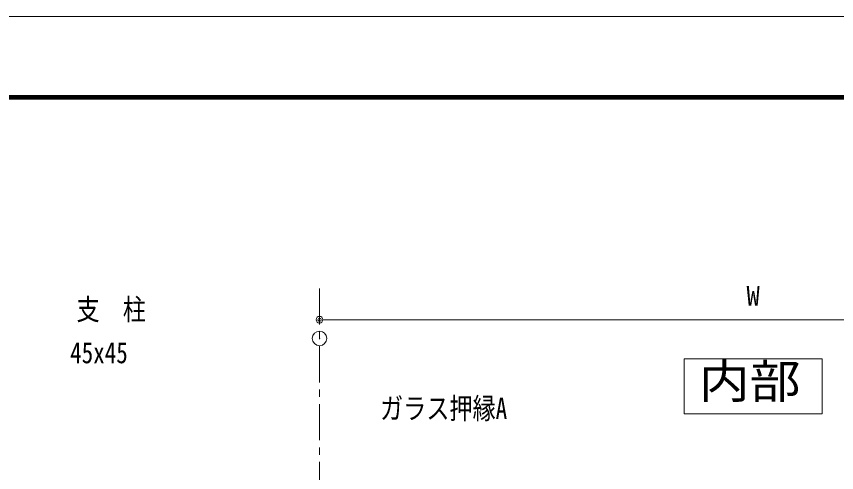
# Model space of a CAD drawing. Units: millimetres, scale not verified. Extents: x -3659 to 3659, y -1188 to 1188.
# Drawn here: x 1648 to 2215, y 873 to 1188 of the extents above; entities that cross this region are included whole.
import ezdxf
from ezdxf.enums import TextEntityAlignment as Align

# ---------------------------------------------------------------- set-up
doc = ezdxf.new("R2010")
doc.units = ezdxf.units.MM
doc.header["$LTSCALE"] = 20
doc.header["$PDMODE"] = 32
doc.header["$PDSIZE"] = 10
doc.linetypes.add('USER1', pattern=[2, 1.25, -0.25, 0.25, -0.25])
for name, color, linetype, lineweight in [('0-0_0', 7, 'Continuous', 18), ('0-1_DEFPOINTS', 7, 'Continuous', 18), ('0-4_WAKU', 7, 'Continuous', 18), ('0-8_3中心線', 2, 'USER1', 18), ('0-A_1手摺寸法', 7, 'Continuous', 18), ('0-C_P4-12', 7, 'Continuous', 18)]:
    doc.layers.add(name, color=color, linetype=linetype, lineweight=lineweight)
doc.styles.add('ＭＳ ゴシック', font='')
doc.styles.get('ＭＳ ゴシック').set_extended_font_data('MS Gothic')

# ---------------------------------------------------------------- blocks, each defined once
blk = doc.blocks.new('_ORIGIN2')
at = {"layer": '0-0_0'}
blk.add_line((-0.5, 0), (-1, 0), dxfattribs=at)
for radius in [0.5, 0.25]:
    blk.add_circle((0, 0), radius, dxfattribs=at)
blk = doc.blocks.new('D79')
at = {"layer": '0-1_DEFPOINTS'}
blk.add_point((3976.11, 1389.26), dxfattribs=at)
at = {"layer": '0-A_1手摺寸法'}
for p, q in [((3976.11, 1400.76), (3976.11, 1402.23)), ((3980.71, 1402.23), (4571.51, 1402.23))]:
    blk.add_line(p, q, dxfattribs=at)
at = {"layer": '0-A_1手摺寸法', "xscale": 4.6, "yscale": 4.6, "rotation": 180}
blk.add_blockref('_ORIGIN2', (3976.11, 1402.23), dxfattribs=at)
at = {"layer": '0-A_1手摺寸法', "style": 'ＭＳ ゴシック'}
blk.add_text('W', height=13.49, dxfattribs=at).set_placement((4271.51, 1407.98), align=Align.BOTTOM_LEFT)

msp = doc.modelspace()

# ---------------------------------------------------------------- linework, layer by layer
at = {"layer": '0-1_DEFPOINTS', "color": 5}
msp.add_line((3658.91, 1188), (294.91, 1188), dxfattribs=at)
at = {"layer": '0-4_WAKU'}
for p, q in [((3576.11, 1133.2), (373.71, 1133.2)), ((3575.51, 1132.6), (374.31, 1132.6)), ((3574.91, 1132), (374.91, 1132)), ((3574.31, 1131.4), (375.51, 1131.4)), ((3573.71, 1130.8), (376.11, 1130.8))]:
    msp.add_line(p, q, dxfattribs=at)
at = {"layer": '0-8_3中心線'}
msp.add_line((1857.47, 999.9), (1857.47, 716.56), dxfattribs=at)
at = {"layer": '0-C_P4-12'}
msp.add_line((2109.8, 951.3), (2109.8, 913.29), dxfattribs=at)
msp.add_lwpolyline([(2109.8, 913.29), (2205.13, 913.29), (2205.13, 951.3), (2109.8, 951.3)], dxfattribs=at)

# ---------------------------------------------------------------- block references
at = {"layer": '0-A_1手摺寸法'}
msp.add_blockref('D79', (-2118.65, -423.94), dxfattribs=at)

# ---------------------------------------------------------------- texts
at = {"layer": '0-0_0', "style": 'ＭＳ ゴシック', "width": 0.8}
for s, p in [('支\u3000柱', (1689.34, 973.69)), ('45x45', (1684.91, 943.76)), ('ガラス押縁A', (1899.32, 905.25))]:
    msp.add_text(s, height=14.66, dxfattribs=at).set_placement(p, align=Align.BOTTOM_LEFT)
at = {"layer": '0-C_P4-12', "style": 'ＭＳ ゴシック', "width": 1.1}
msp.add_text('内部', height=23.46, dxfattribs=at).set_placement((2119.86, 916.92), align=Align.BOTTOM_LEFT)

doc.saveas('drawing.dxf')
